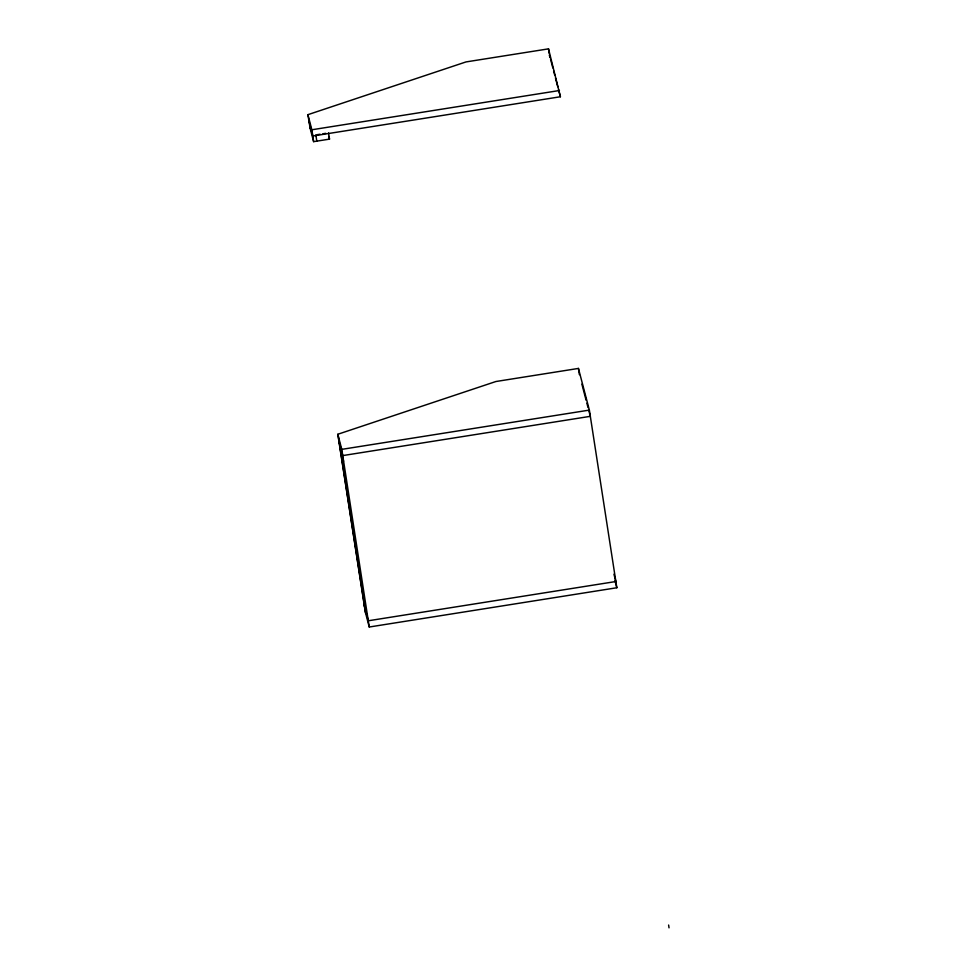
<?xml version="1.0" encoding="UTF-8"?>
<svg xmlns="http://www.w3.org/2000/svg" width="977" height="977" viewBox="0 0 977 977"><rect width="100%" height="100%" fill="white"/><g stroke="black" fill="none" stroke-linecap="round" stroke-linejoin="round"><path stroke-width="1.47" d="M310.149 128.353L307.902 114.675L465.98 61.93L548.512 48.85L560.407 96.747L312.823 136.011L308.866 120.916M337.822 434.264L495.901 381.518L578.433 368.427L589.363 410.096L616.829 587.751L369.245 627.014L365.288 611.92L337.822 434.264L341.779 449.359L369.245 627.014M307.902 114.675L311.858 129.77L559.442 90.519M317.256 134.679L320.077 134.228M322.898 133.788L325.72 133.336M309.831 127.144L313.629 141.641L329.505 139.125L328.541 132.884M341.779 449.359L589.363 410.096M549.953 56.898L549.477 55.078L549.856 57.582M550.576 59.316L552.848 67.95M553.605 70.832L554.741 75.156M555.498 78.038L557.757 86.672M558.514 89.554L560.407 96.747M581.877 384.144L586.102 400.24M586.872 403.159L588.02 407.556M588.789 410.487L590.328 416.336L342.744 455.587L338.787 440.493M613.947 574.207L615.864 581.523L368.292 620.774L364.323 605.679M614.948 580.57L616.829 587.751M668.622 925.036L669.025 927.845M328.785 136.401L329.505 139.125M339.752 446.721L343.55 461.217M548.512 48.85L549.282 53.833M578.433 368.427L579.398 374.667M315.84 134.899L316.804 141.14M311.858 129.77L313.629 141.641M338.14 435.461L365.618 613.141"/></g></svg>
